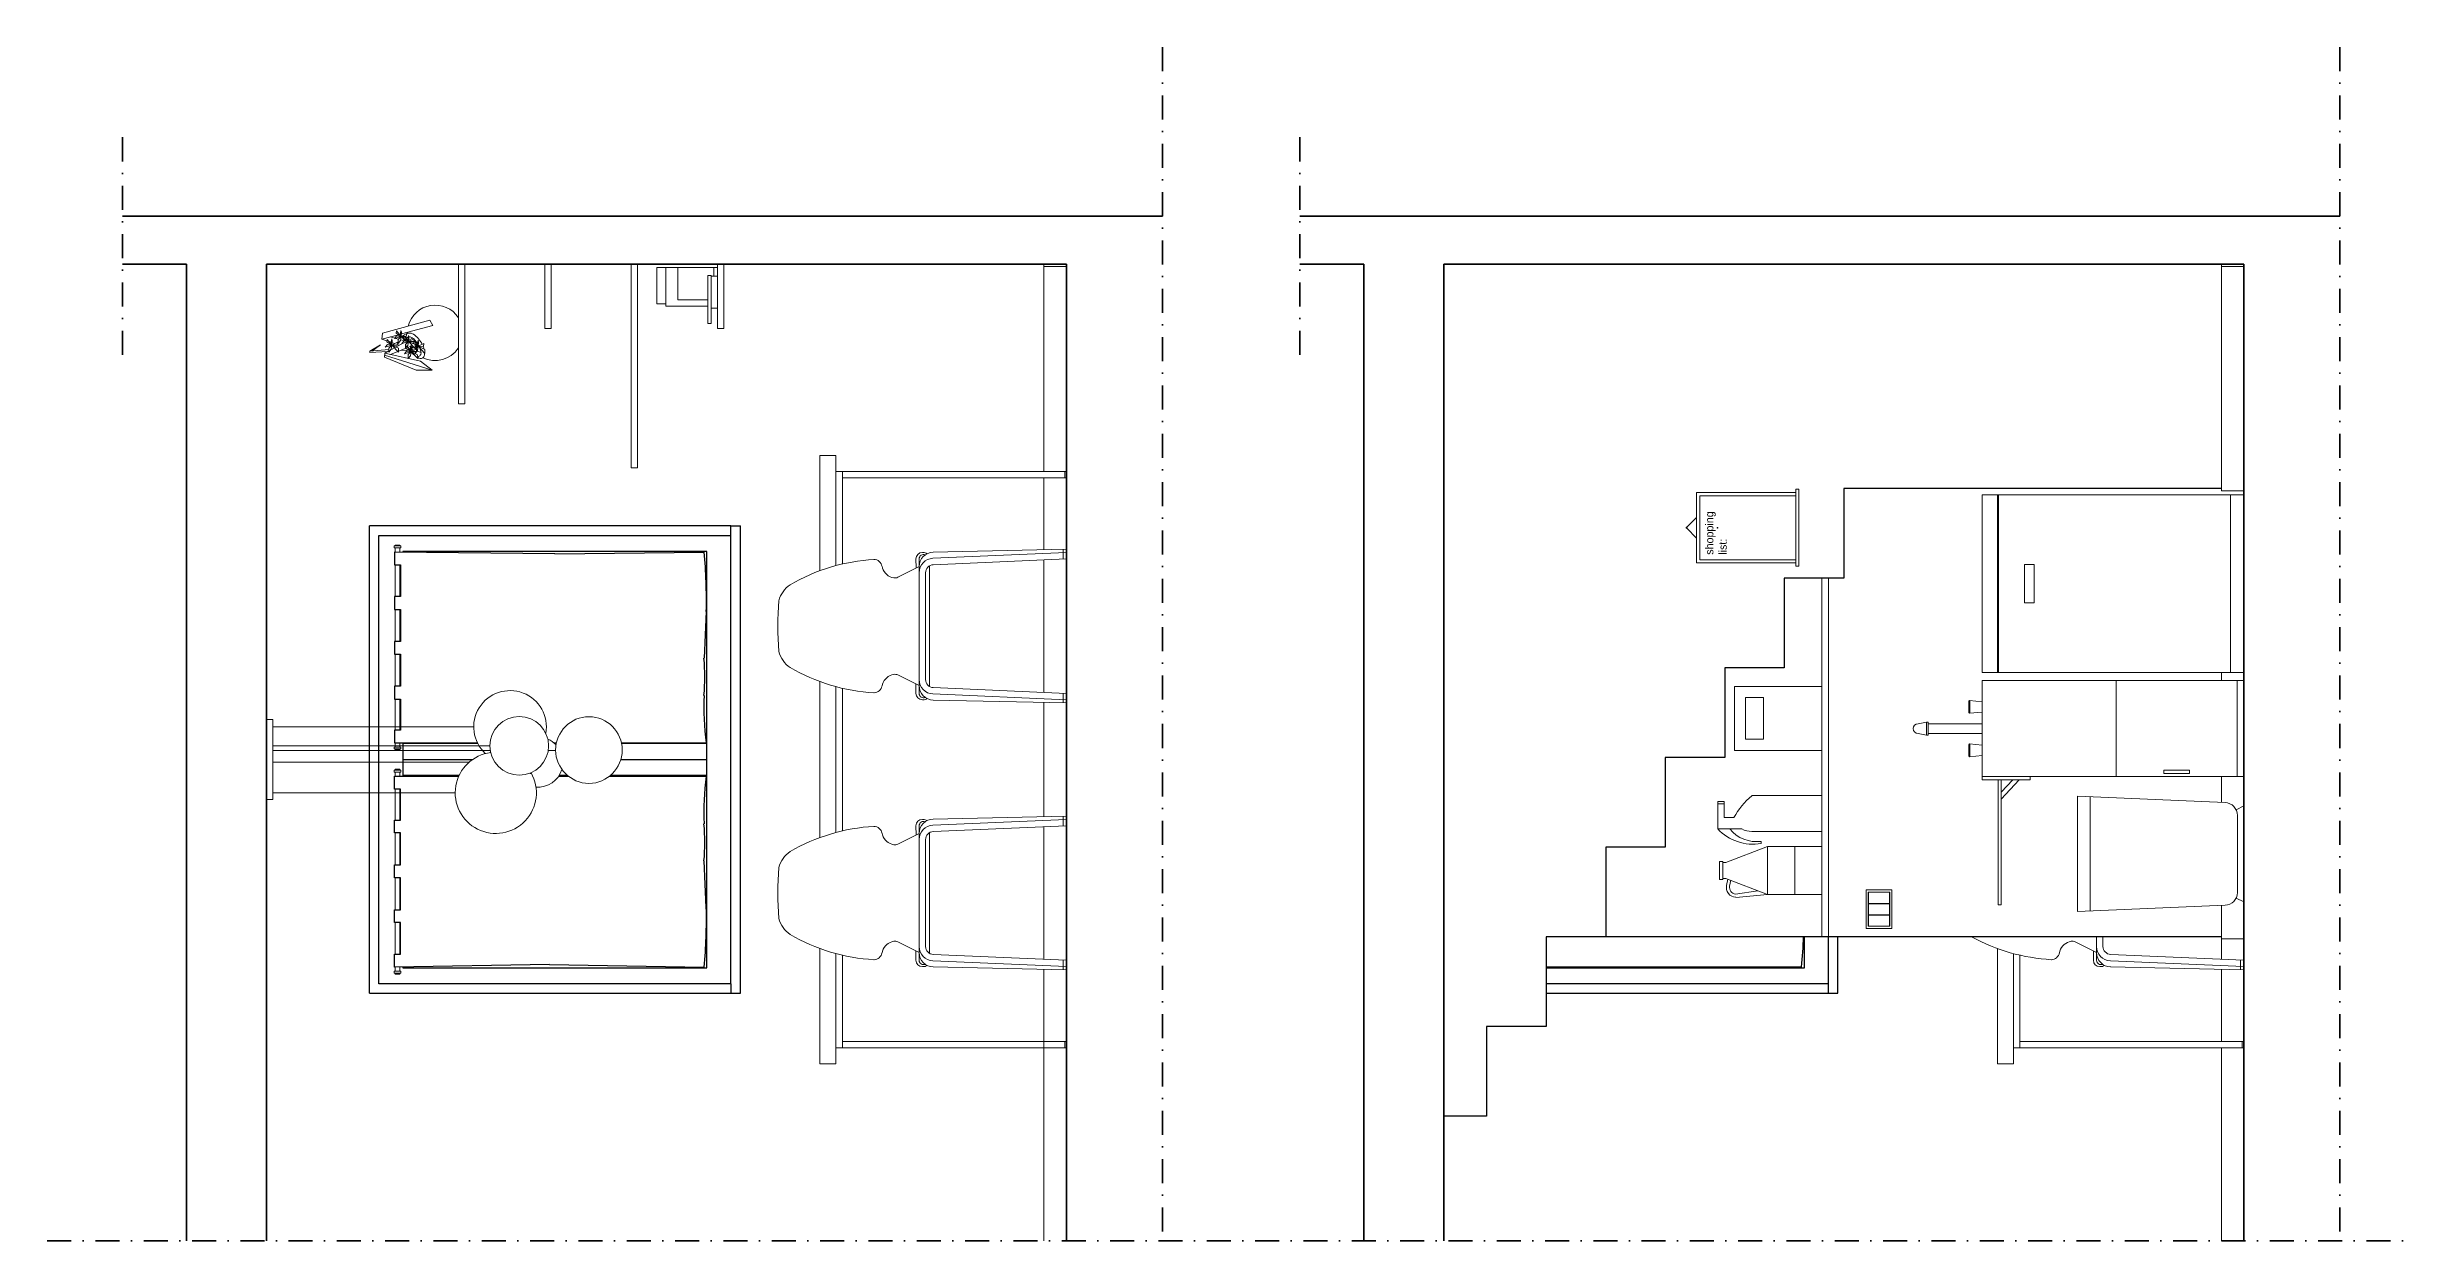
# Model space of a CAD drawing. Header units: millimetres. Extents: x -595 to 1676, y 24 to 912.
# Drawn here: x -595 to 140, y 91 to 464 of the extents above; entities that cross this region are included whole.
import ezdxf

# ---------------------------------------------------------------- set-up
doc = ezdxf.new("R2010")
doc.units = ezdxf.units.MM
doc.linetypes.add('DASHDOT', pattern=[1, 0.5, -0.25, 0, -0.25])
for name, color, linetype, lineweight in [('A-FLOR-LEVL', 3, 'Continuous', 35), ('A-FLOR-STRS', 1, 'Continuous', 25), ('A-FURN', 2, 'Continuous', 18), ('A-GLAZ-FULL', 4, 'Continuous', 25), ('A-WALL-FULL-EXTR', 3, 'Continuous', 35), ('A-WALL-FULL-INTR', 1, 'Continuous', 25)]:
    doc.layers.add(name, color=color, linetype=linetype, lineweight=lineweight)
doc.layers.add('A-TEXT', color=6, linetype='Continuous')
doc.layers.add('QUOTE', color=5, linetype='Continuous')
doc.styles.get("Standard").update_dxf_attribs({"font": 'arial.ttf'})

msp = doc.modelspace()

# ---------------------------------------------------------------- linework, layer by layer
at = {"layer": 'A-FLOR-LEVL', "linetype": 'DASHDOT', "ltscale": 15}
for p, q in [((-246.38, 464.33), (-246.38, 91.49)), ((121.55, 464.33), (121.55, 91.49)), ((-594.91, 91.49), (1676.36, 91.49))]:
    msp.add_line(p, q, dxfattribs=at)
at = {"layer": 'A-FLOR-LEVL'}
for p, q in [((-526.38, 411.49), (-551.38, 411.49)), ((-271.38, 411.49), (-246.38, 411.49)), ((-158.45, 411.49), (-183.45, 411.49)), ((96.55, 411.49), (121.55, 411.49)), ((-551.38, 396.49), (-551.38, 91.49)), ((-526.38, 396.49), (-526.38, 91.49)), ((-276.38, 91.49), (-276.38, 396.49)), ((-183.45, 396.49), (-183.45, 91.49)), ((-158.45, 396.49), (-158.45, 91.49)), ((91.55, 91.49), (91.55, 396.49))]:
    msp.add_line(p, q, dxfattribs=at)
at = {"layer": 'A-FLOR-STRS'}
for p, q in [((-33.45, 326.49), (-33.45, 298.49)), ((-33.45, 298.49), (-52.05, 298.49)), ((-52.05, 298.49), (-52.05, 270.49)), ((-52.05, 270.49), (-70.65, 270.49)), ((-70.65, 270.49), (-70.65, 242.49)), ((-70.65, 242.49), (-89.25, 242.49)), ((-89.25, 242.49), (-89.25, 214.49)), ((-89.25, 214.49), (-107.85, 214.49)), ((-107.85, 214.49), (-107.85, 186.49)), ((-126.45, 186.49), (-126.45, 158.49)), ((-126.45, 158.49), (-145.05, 158.49)), ((-145.05, 158.49), (-145.05, 130.49)), ((-145.05, 130.49), (-158.45, 130.49))]:
    msp.add_line(p, q, dxfattribs=at)
at = {"layer": 'A-FURN'}
for p, q in [((-466.38, 352.88), (-466.38, 396.49)), ((-464.38, 352.88), (-464.38, 396.49)), ((-439.38, 376.49), (-439.38, 396.49)), ((-437.38, 376.49), (-437.38, 396.49)), ((-412.38, 396.49), (-412.38, 332.88)), ((-410.38, 332.88), (-410.38, 396.49)), ((-404.4, 395.45), (-385.38, 395.45)), ((-404.4, 384.14), (-404.4, 395.45)), ((-401.54, 383.45), (-401.54, 395.45)), ((-397.76, 385.45), (-397.76, 395.45)), ((-387.38, 392.99), (-388.38, 392.99)), ((-388.38, 392.99), (-388.38, 377.99)), ((-387.38, 392.99), (-387.38, 392.75)), ((-385.38, 392.75), (-387.38, 392.75)), ((-387.38, 392.75), (-387.38, 382.75)), ((-386.5, 392.75), (-386.5, 395.45)), ((-385.38, 376.49), (-385.38, 396.49)), ((-383.38, 376.49), (-383.38, 396.49)), ((-283.38, 396.49), (-283.38, 331.82)), ((-283.38, 395.79), (-276.38, 395.79)), ((84.55, 396.49), (84.55, 325.79)), ((84.55, 395.79), (91.55, 395.79)), ((-404.4, 384.14), (-401.54, 384.14)), ((-401.54, 383.45), (-388.38, 383.45)), ((-397.76, 385.45), (-388.38, 385.45)), ((-387.38, 382.75), (-385.38, 382.75)), ((-387.38, 377.99), (-387.38, 382.75)), ((-490.28, 373.11), (-490.06, 375.03)), ((-490.06, 375.03), (-475.32, 379.06)), ((-474.38, 377.36), (-484.19, 374.74)), ((-475.32, 379.06), (-474.38, 377.36)), ((-437.38, 376.49), (-439.38, 376.49)), ((-388.38, 377.99), (-387.38, 377.99)), ((-383.38, 376.49), (-385.38, 376.49)), ((-494.02, 369.33), (-490.74, 371.33)), ((-488.11, 369.93), (-494.02, 369.33)), ((-494.02, 369.33), (-494, 368.94)), ((-494, 368.94), (-488.37, 369.3)), ((-490.74, 371.33), (-493.37, 369.39)), ((-485.11, 374.49), (-490.28, 373.11)), ((-488.7, 372.57), (-490.28, 373.11)), ((-489.48, 367.53), (-489.4, 368.73)), ((-489.44, 368.13), (-474.59, 363.39)), ((-488.11, 369.43), (-489.4, 368.73)), ((-489.4, 368.73), (-478.2, 366.21)), ((-487.34, 372.11), (-488.03, 372.34)), ((-486.22, 373.42), (-487.67, 373.81)), ((-487.56, 368.32), (-485.25, 369.26)), ((-483.68, 371.83), (-487.54, 369.74)), ((-486.99, 370.04), (-487.35, 370)), ((-486.22, 371.72), (-487.09, 372.02)), ((-485.13, 373.12), (-486.06, 373.37)), ((-484.79, 371.23), (-485.49, 371.48)), ((-485.07, 369.34), (-482.73, 370.29)), ((-484.41, 374.68), (-484.76, 374.59)), ((-484.58, 369.54), (-481.9, 369.71)), ((-482.83, 372.5), (-484.41, 372.93)), ((-482.26, 372.6), (-482.5, 372.47)), ((-482.18, 370.52), (-481.24, 370.9)), ((-482.02, 372.73), (-482.15, 372.66)), ((-481.32, 370.05), (-481.98, 370.28)), ((-480.71, 373.44), (-481.91, 372.79)), ((-481.53, 369.73), (-481.25, 369.75)), ((-481.13, 370.94), (-480.71, 371.11)), ((-481.09, 369.76), (-480.56, 369.79)), ((-480.24, 369.68), (-481.07, 369.97)), ((-479.95, 371.43), (-479.88, 371.45)), ((-479.52, 371.6), (-479.13, 371.76)), ((-479.06, 371.48), (-479.51, 371.61)), ((-478.05, 368.94), (-479.3, 369.36)), ((-479.61, 363.47), (-489.48, 367.53)), ((-474.59, 363.39), (-479.61, 363.47)), ((-478.2, 366.21), (-474.59, 363.39)), ((-466.38, 352.88), (-464.38, 352.88)), ((-410.38, 332.88), (-412.38, 332.88)), ((-353.38, 336.82), (-353.38, 300.81)), ((-348.38, 336.82), (-353.38, 336.82)), ((-348.38, 331.82), (-348.38, 336.82)), ((-346.38, 331.82), (-348.38, 331.82)), ((-348.38, 331.82), (-348.38, 302.39)), ((-276.38, 331.82), (-346.38, 331.82)), ((-346.38, 331.82), (-346.38, 302.9)), ((-276.9, 331.82), (-276.9, 329.82)), ((-346.38, 329.82), (-276.38, 329.82)), ((-283.38, 329.82), (-283.38, 307.34)), ((-48.45, 325.23), (-79.45, 325.23)), ((-79.45, 325.23), (-79.45, 303.23)), ((-48.45, 324.23), (-78.45, 324.23)), ((-78.45, 324.23), (-78.45, 304.23)), ((-48.45, 324.23), (-48.45, 326.23)), ((-48.45, 326.23), (-47.45, 326.23)), ((-48.45, 304.23), (-48.45, 324.23)), ((-47.45, 302.23), (-47.45, 326.23)), ((91.55, 324.49), (9.75, 324.49)), ((9.75, 324.49), (9.75, 268.99)), ((14.6, 268.99), (14.6, 324.49)), ((14.9, 268.99), (14.9, 324.49)), ((84.55, 325.79), (91.55, 325.79)), ((87.4, 268.99), (87.4, 324.49)), ((-82.52, 314.37), (-79.45, 317.46)), ((-486.15, 308.82), (-484.65, 308.82)), ((-486.15, 308.52), (-486.15, 308.82)), ((-484.65, 308.82), (-484.65, 308.52)), ((-82.52, 314.08), (-79.45, 311)), ((-484.65, 308.52), (-486.45, 308.52)), ((-486.45, 308.52), (-486.45, 307.92)), ((-486.45, 307.92), (-484.65, 307.92)), ((-486.15, 306.62), (-486.15, 307.92)), ((-486.15, 292.72), (-486.15, 302.62)), ((-484.65, 308.52), (-484.35, 308.52)), ((-484.35, 307.92), (-484.65, 307.92)), ((-484.65, 307.92), (-484.65, 306.62)), ((-484.65, 302.62), (-484.65, 292.72)), ((-484.35, 308.52), (-484.35, 307.92)), ((-333.86, 301.65), (-333.99, 302.12)), ((-329.08, 298.75), (-322.38, 302.09)), ((-323.38, 304.49), (-323.27, 301.65)), ((-322.38, 262.49), (-322.38, 304.49)), ((-321.14, 306.49), (-321.38, 306.49)), ((-319.14, 264.64), (-319.14, 302.35)), ((-276.38, 306.49), (-318.08, 304.68)), ((-276.38, 304.49), (-317.99, 302.68)), ((-276.38, 307.49), (-317.98, 306.59)), ((-283.38, 304.19), (-283.38, 262.8)), ((-277.38, 307.47), (-277.38, 306.45)), ((-277.38, 306.45), (-277.38, 304.45)), ((-276.38, 306.49), (-276.38, 307.49)), ((-276.38, 304.49), (-276.38, 306.49)), ((-79.45, 303.23), (-48.45, 303.23)), ((-78.45, 304.23), (-48.45, 304.23)), ((-48.45, 304.23), (-48.45, 302.23)), ((-48.45, 302.23), (-47.45, 302.23)), ((26.05, 302.74), (23.05, 302.74)), ((23.05, 302.74), (23.05, 290.74)), ((26.05, 302.74), (26.05, 290.74)), ((-320.38, 266.8), (-320.38, 300.18)), ((-40.27, 298.49), (-40.27, 186.49)), ((-38.27, 298.49), (-38.27, 186.49)), ((-486.15, 278.72), (-486.15, 288.72)), ((-484.65, 288.72), (-484.65, 278.72)), ((23.05, 290.74), (26.05, 290.74)), ((-486.15, 264.72), (-486.15, 274.72)), ((-484.65, 274.72), (-484.65, 264.72)), ((-353.38, 217.45), (-353.38, 266.18)), ((-333.86, 265.34), (-333.99, 264.87)), ((-329.08, 268.24), (-322.38, 264.9)), ((-323.38, 265.4), (-323.38, 262.49)), ((9.75, 268.99), (91.55, 268.99)), ((91.55, 266.49), (9.75, 266.49)), ((9.75, 266.49), (9.75, 236.49)), ((51.65, 236.49), (51.65, 266.49)), ((84.55, 266.49), (84.55, 268.99)), ((89.45, 236.49), (89.45, 266.49)), ((-486.15, 251.02), (-486.15, 260.72)), ((-484.65, 260.72), (-484.65, 251.02)), ((-348.38, 219.04), (-348.38, 264.59)), ((-346.38, 219.54), (-346.38, 264.09)), ((-321.14, 260.49), (-321.38, 260.49)), ((-276.38, 260.49), (-318.08, 262.31)), ((-276.38, 262.49), (-317.99, 264.3)), ((-276.38, 259.49), (-317.98, 260.4)), ((-283.38, 259.65), (-283.38, 223.99)), ((-277.38, 262.54), (-277.38, 259.52)), ((-276.38, 260.49), (-276.38, 262.49)), ((-276.38, 259.49), (-276.38, 260.49)), ((-67.57, 244.62), (-67.57, 264.62)), ((-67.57, 264.62), (-40.27, 264.62)), ((-64.21, 248.14), (-64.21, 261.21)), ((-64.21, 261.21), (-58.49, 261.21)), ((-58.49, 261.21), (-58.49, 248.14)), ((5.81, 260.27), (5.61, 260.01)), ((5.61, 256.53), (5.61, 260.01)), ((5.61, 258.87), (5.81, 258.9)), ((5.61, 257.67), (5.81, 257.64)), ((5.81, 256.27), (5.81, 260.27)), ((9.75, 259.89), (5.81, 260.27)), ((5.94, 260.26), (5.94, 256.28)), ((-524.38, 254.32), (-526.38, 254.32)), ((-524.38, 254.32), (-524.38, 229.32)), ((-461.58, 252.01), (-524.38, 252.01)), ((-7.55, 253.49), (-10.25, 252.99)), ((-7.55, 249.49), (-10.25, 249.99)), ((-7.55, 249.49), (-7.55, 253.49)), ((-7.05, 253.49), (-7.55, 253.49)), ((-7.05, 249.49), (-7.05, 253.49)), ((-7.05, 252.99), (9.75, 252.99)), ((9.75, 249.99), (-7.05, 249.99)), ((5.81, 256.27), (5.61, 256.53)), ((9.75, 256.65), (5.81, 256.27)), ((-456.5, 246.1), (-524.38, 246.1)), ((-456.38, 244.63), (-524.38, 244.63)), ((-486.45, 245.12), (-486.45, 245.72)), ((-486.45, 245.72), (-484.65, 245.72)), ((-484.65, 245.12), (-486.45, 245.12)), ((-486.15, 245.72), (-486.15, 247.02)), ((-486.15, 244.82), (-486.15, 245.12)), ((-484.65, 244.82), (-486.15, 244.82)), ((-484.65, 247.02), (-484.65, 245.72)), ((-484.35, 245.72), (-484.65, 245.72)), ((-484.65, 245.12), (-484.35, 245.12)), ((-484.65, 245.12), (-484.65, 244.82)), ((-484.35, 245.12), (-484.35, 245.72)), ((-438.29, 244.63), (-435.98, 244.63)), ((-40.27, 244.62), (-67.57, 244.62)), ((-58.49, 248.14), (-64.21, 248.14)), ((-7.55, 249.49), (-7.05, 249.49)), ((5.81, 246.71), (5.61, 246.45)), ((5.61, 246.45), (5.61, 242.97)), ((5.61, 245.3), (5.81, 245.34)), ((5.61, 244.11), (5.81, 244.07)), ((5.81, 242.71), (5.61, 242.97)), ((5.81, 246.71), (5.81, 242.71)), ((9.75, 246.32), (5.81, 246.71)), ((9.75, 243.09), (5.81, 242.71)), ((5.94, 242.72), (5.94, 246.69)), ((-463, 241.02), (-524.38, 241.02)), ((-486.45, 237.92), (-486.45, 238.52)), ((-486.45, 238.52), (-484.65, 238.52)), ((-484.65, 237.92), (-486.45, 237.92)), ((-484.65, 238.82), (-486.15, 238.82)), ((-486.15, 238.82), (-486.15, 238.52)), ((-486.15, 237.92), (-486.15, 236.62)), ((-484.65, 238.52), (-484.65, 238.82)), ((-484.35, 238.52), (-484.65, 238.52)), ((-484.65, 236.62), (-484.65, 237.92)), ((-484.65, 237.92), (-484.35, 237.92)), ((-484.35, 237.92), (-484.35, 238.52)), ((9.75, 236.49), (91.55, 236.49)), ((9.75, 236.49), (9.75, 235.49)), ((9.75, 235.49), (24.75, 235.49)), ((14.75, 235.49), (14.75, 196.49)), ((15.75, 196.49), (15.75, 235.49)), ((15.75, 229.49), (21.39, 235.49)), ((15.75, 231.68), (19.33, 235.49)), ((24.75, 235.49), (24.75, 236.49)), ((66.55, 237.49), (66.55, 238.49)), ((66.55, 238.49), (74.55, 238.49)), ((74.55, 237.49), (66.55, 237.49)), ((74.55, 238.49), (74.55, 237.49)), ((84.55, 228.45), (84.55, 236.49)), ((-524.38, 229.32), (-526.38, 229.32)), ((-467.37, 231.44), (-524.38, 231.44)), ((-486.15, 232.62), (-486.15, 222.92)), ((-484.65, 222.92), (-484.65, 232.62)), ((-72.84, 223.72), (-72.84, 228.76)), ((-72.84, 228.76), (-70.84, 228.76)), ((-72.84, 227.97), (-70.84, 227.97)), ((-70.84, 228.76), (-70.84, 223.72)), ((-62.21, 230.55), (-40.27, 230.55)), ((39.55, 194.35), (39.55, 230.35)), ((85.72, 228.4), (39.55, 230.35)), ((43.55, 194.52), (43.55, 230.18)), ((-323.38, 221.14), (-323.27, 218.29)), ((-322.38, 179.14), (-322.38, 221.14)), ((-321.14, 223.14), (-321.38, 223.14)), ((-276.38, 223.14), (-318.08, 221.33)), ((-276.38, 221.14), (-317.99, 219.33)), ((-276.38, 224.14), (-317.98, 223.24)), ((-283.38, 220.84), (-283.38, 179.44)), ((-277.38, 224.12), (-277.38, 223.1)), ((-277.38, 223.1), (-277.38, 221.1)), ((-276.38, 223.14), (-276.38, 224.14)), ((-276.38, 221.14), (-276.38, 223.14)), ((-72.84, 220.15), (-72.84, 223.72)), ((-67.79, 223.72), (-70.84, 223.72)), ((89.14, 226.17), (91.55, 227.35)), ((89.55, 200.3), (89.55, 224.4)), ((-486.15, 218.92), (-486.15, 208.92)), ((-484.65, 208.92), (-484.65, 218.92)), ((-333.86, 218.29), (-333.99, 218.77)), ((-329.08, 215.39), (-322.38, 218.74)), ((-320.38, 183.45), (-320.38, 216.83)), ((-319.14, 181.29), (-319.14, 218.99)), ((-65.28, 220.15), (-72.84, 220.15)), ((-57.3, 214.71), (-70.27, 209.71)), ((-40.27, 219.35), (-62.21, 219.35)), ((-59.27, 216.27), (-59.27, 215.57)), ((-57.3, 199.71), (-57.3, 214.71)), ((-57.3, 214.71), (-40.27, 214.71)), ((-48.78, 199.71), (-48.78, 214.71)), ((-72.27, 209.71), (-72.27, 210.01)), ((-72.27, 210.01), (-71.27, 210.01)), ((-72.27, 204.41), (-72.27, 209.71)), ((-71.27, 210.01), (-71.27, 209.71)), ((-71.27, 204.71), (-71.27, 209.71)), ((-71.27, 209.71), (-70.27, 209.71)), ((-486.15, 204.92), (-486.15, 194.92)), ((-484.65, 194.92), (-484.65, 204.92)), ((-71.27, 204.41), (-72.27, 204.41)), ((-70.27, 204.71), (-71.27, 204.71)), ((-71.27, 204.71), (-71.27, 204.41)), ((-57.3, 199.71), (-70.27, 204.71)), ((-70.09, 202.52), (-69.71, 204.49)), ((-69.11, 202.33), (-68.76, 204.12)), ((-60.3, 200.86), (-67.24, 199.8)), ((-57.3, 199.71), (-67.2, 198.79)), ((-40.27, 199.71), (-57.3, 199.71)), ((-26.45, 189.09), (-26.45, 201.09)), ((-26.45, 201.09), (-18.45, 201.09)), ((-25.8, 200.44), (-19.1, 200.44)), ((-25.8, 189.74), (-25.8, 200.44)), ((-25.74, 200.38), (-19.15, 200.38)), ((-25.74, 189.79), (-25.74, 200.38)), ((-19.15, 189.79), (-19.15, 200.38)), ((-19.1, 189.74), (-19.1, 200.44)), ((-18.45, 189.09), (-18.45, 201.09)), ((91.55, 197.35), (89.14, 198.54)), ((-25.74, 196.91), (-19.15, 196.91)), ((-25.74, 196.8), (-19.15, 196.8)), ((-25.74, 193.37), (-19.15, 193.37)), ((-25.74, 193.26), (-19.15, 193.26)), ((14.75, 196.49), (15.75, 196.49)), ((85.72, 196.31), (39.55, 194.35)), ((84.55, 186.49), (84.55, 196.26)), ((-486.15, 190.92), (-486.15, 181.02)), ((-484.65, 181.02), (-484.65, 190.92)), ((-329.08, 184.89), (-322.38, 181.54)), ((-40.27, 186.49), (-38.27, 186.49)), ((-18.45, 189.09), (-26.45, 189.09)), ((-19.1, 189.74), (-25.8, 189.74)), ((-19.15, 189.79), (-25.74, 189.79)), ((38.85, 184.89), (45.55, 181.54)), ((45.55, 179.14), (45.55, 186.49)), ((47.55, 183.45), (47.55, 186.49)), ((84.55, 186.49), (84.55, 179.44)), ((84.55, 185.79), (91.55, 185.79)), ((-486.15, 177.02), (-486.15, 175.72)), ((-484.65, 175.72), (-484.65, 177.02)), ((-353.38, 146.82), (-353.38, 182.83)), ((-348.38, 151.82), (-348.38, 181.24)), ((-346.38, 151.82), (-346.38, 180.74)), ((-333.86, 181.99), (-333.99, 181.51)), ((-323.38, 182.04), (-323.38, 179.14)), ((-321.14, 177.14), (-321.38, 177.14)), ((-276.38, 177.14), (-318.08, 178.95)), ((-276.38, 179.14), (-317.99, 180.95)), ((-276.38, 176.14), (-317.98, 177.04)), ((-277.38, 179.18), (-277.38, 176.16)), ((-276.38, 177.14), (-276.38, 179.14)), ((-276.38, 176.14), (-276.38, 177.14)), ((14.55, 146.82), (14.55, 182.83)), ((19.55, 151.82), (19.55, 181.24)), ((21.55, 151.82), (21.55, 180.74)), ((34.07, 181.99), (33.94, 181.51)), ((44.55, 182.04), (44.55, 179.14)), ((46.79, 177.14), (46.55, 177.14)), ((91.55, 177.14), (49.85, 178.95)), ((91.55, 179.14), (49.94, 180.95)), ((91.55, 176.14), (49.95, 177.04)), ((90.55, 177.18), (90.55, 179.18)), ((90.55, 177.18), (90.55, 176.16)), ((-486.45, 175.12), (-486.45, 175.72)), ((-486.45, 175.72), (-484.65, 175.72)), ((-484.65, 175.12), (-486.45, 175.12)), ((-486.15, 175.12), (-486.15, 174.82)), ((-486.15, 174.82), (-484.65, 174.82)), ((-484.35, 175.72), (-484.65, 175.72)), ((-484.65, 174.82), (-484.65, 175.12)), ((-484.65, 175.12), (-484.35, 175.12)), ((-484.35, 175.12), (-484.35, 175.72)), ((-283.38, 176.29), (-283.38, 91.49)), ((84.55, 176.29), (84.55, 153.82)), ((-346.38, 151.82), (-348.38, 151.82)), ((-348.38, 151.82), (-348.38, 146.82)), ((-346.38, 153.82), (-276.38, 153.82)), ((-276.38, 151.82), (-346.38, 151.82)), ((-276.9, 151.82), (-276.9, 153.82)), ((21.55, 151.82), (19.55, 151.82)), ((19.55, 151.82), (19.55, 146.82)), ((21.55, 153.82), (91.55, 153.82)), ((91.55, 151.82), (21.55, 151.82)), ((84.55, 151.82), (84.55, 91.49)), ((91.03, 151.82), (91.03, 153.82)), ((-348.38, 146.82), (-353.38, 146.82)), ((19.55, 146.82), (14.55, 146.82))]:
    msp.add_line(p, q, dxfattribs=at)
at = {"layer": 'A-FURN', "linetype": 'Continuous'}
for p, q in [((-485.86, 374.94), (-485.72, 375.76)), ((-485.72, 375.76), (-484.26, 373.97)), ((-484.48, 374.98), (-484.32, 375.87)), ((-484.32, 375.87), (-484.13, 375.31)), ((-484.13, 375.31), (-484.26, 373.97)), ((-489.23, 370.58), (-488.57, 371.41)), ((-487.15, 371.27), (-489.23, 370.58)), ((-488.76, 372.24), (-488.62, 373.05)), ((-487.15, 371.27), (-488.76, 372.24)), ((-488.62, 373.05), (-487.15, 371.27)), ((-488.57, 371.41), (-487.15, 371.27)), ((-488.1, 370.34), (-488.12, 369.07)), ((-488.12, 369.07), (-487.35, 369.96)), ((-487.15, 371.27), (-488.1, 370.34)), ((-487.38, 372.28), (-487.21, 373.17)), ((-487.15, 371.27), (-487.38, 372.28)), ((-487.35, 369.96), (-487.15, 371.27)), ((-487.21, 373.17), (-487.03, 372.6)), ((-487.03, 372.6), (-487.15, 371.27)), ((-485.37, 372.13), (-487.15, 371.27)), ((-487.15, 371.27), (-485.13, 370.27)), ((-485.05, 369.05), (-487.15, 371.27)), ((-487.15, 371.27), (-485.54, 371.24)), ((-486.33, 373.28), (-485.67, 374.12)), ((-484.26, 373.97), (-486.33, 373.28)), ((-484.26, 373.97), (-485.86, 374.94)), ((-485.67, 374.12), (-484.26, 373.97)), ((-485.54, 371.24), (-485.37, 372.13)), ((-485.2, 373.05), (-485.22, 371.77)), ((-485.22, 371.77), (-484.46, 372.66)), ((-484.26, 373.97), (-485.2, 373.05)), ((-485.13, 370.27), (-485.05, 369.05)), ((-484.26, 373.97), (-484.48, 374.98)), ((-484.46, 372.66), (-484.26, 373.97)), ((-482.47, 374.84), (-484.26, 373.97)), ((-484.26, 373.97), (-483.51, 373.61)), ((-482.86, 372.5), (-484.26, 373.97)), ((-484.26, 373.97), (-483.45, 373.96)), ((-484.02, 371.72), (-483.36, 372.55)), ((-481.94, 372.41), (-484.02, 371.72)), ((-483.55, 373.38), (-483.41, 374.19)), ((-481.94, 372.41), (-483.55, 373.38)), ((-483.41, 374.19), (-481.94, 372.41)), ((-483.36, 372.55), (-481.94, 372.41)), ((-483.21, 373.96), (-482.64, 373.94)), ((-483.21, 368.55), (-482.55, 369.39)), ((-481.14, 369.25), (-483.21, 368.55)), ((-482.89, 371.48), (-482.91, 370.21)), ((-482.91, 370.21), (-482.7, 370.45)), ((-481.94, 372.41), (-482.89, 371.48)), ((-482.74, 370.21), (-482.6, 371.03)), ((-481.14, 369.25), (-482.74, 370.21)), ((-482.64, 373.94), (-482.47, 374.84)), ((-482.6, 371.03), (-481.14, 369.25)), ((-482.37, 371.99), (-482.57, 372.2)), ((-482.55, 369.39), (-481.14, 369.25)), ((-482.53, 373.12), (-482.23, 372.97)), ((-482.41, 370.79), (-482.14, 371.1)), ((-482.23, 372.97), (-482.21, 372.74)), ((-482.2, 372.57), (-482.19, 372.44)), ((-482.19, 372.33), (-482.18, 372.18)), ((-482.17, 373.42), (-482.01, 374.31)), ((-481.94, 372.41), (-482.17, 373.42)), ((-482.14, 371.1), (-481.94, 372.41)), ((-482.08, 368.32), (-482.1, 367.04)), ((-482.1, 367.04), (-481.34, 367.94)), ((-481.14, 369.25), (-482.08, 368.32)), ((-482.01, 374.31), (-481.82, 373.74)), ((-481.82, 373.74), (-481.94, 372.41)), ((-480.16, 373.27), (-481.94, 372.41)), ((-481.94, 372.41), (-479.92, 371.41)), ((-479.84, 370.19), (-481.94, 372.41)), ((-481.94, 372.41), (-480.33, 372.38)), ((-481.36, 370.25), (-481.2, 371.14)), ((-481.14, 369.25), (-481.36, 370.25)), ((-481.34, 367.94), (-481.14, 369.25)), ((-481.2, 371.14), (-481.01, 370.58)), ((-481.01, 370.58), (-481.14, 369.25)), ((-479.35, 370.11), (-481.14, 369.25)), ((-481.14, 369.25), (-479.11, 368.25)), ((-479.03, 367.03), (-481.14, 369.25)), ((-481.14, 369.25), (-479.52, 369.22)), ((-478.93, 370.88), (-481, 370.18)), ((-481, 370.18), (-480.47, 370.86)), ((-480.53, 371.85), (-480.44, 372.38)), ((-478.93, 370.88), (-480.53, 371.85)), ((-480.33, 372.38), (-480.16, 373.27)), ((-480.3, 372.55), (-478.93, 370.88)), ((-479.92, 371.41), (-479.84, 370.19)), ((-479.89, 370.98), (-478.93, 370.88)), ((-479.89, 368.67), (-479.13, 369.57)), ((-479.88, 369.22), (-479.89, 368.67)), ((-478.93, 370.88), (-479.87, 369.95)), ((-479.87, 369.95), (-479.87, 369.86)), ((-479.52, 369.22), (-479.35, 370.11)), ((-479.15, 371.88), (-478.99, 372.78)), ((-478.93, 370.88), (-479.15, 371.88)), ((-479.13, 369.57), (-478.93, 370.88)), ((-479.11, 368.25), (-479.03, 367.03)), ((-478.99, 372.78), (-478.81, 372.21)), ((-478.81, 372.21), (-478.93, 370.88)), ((-477.14, 371.74), (-478.93, 370.88)), ((-478.93, 370.88), (-476.9, 369.88)), ((-476.82, 368.66), (-478.93, 370.88)), ((-478.93, 370.88), (-477.31, 370.85)), ((-477.31, 370.85), (-477.14, 371.74)), ((-476.9, 369.88), (-476.82, 368.66))]:
    msp.add_line(p, q, dxfattribs=at)
at = {"layer": 'A-FURN'}
for centre, radius in [((-82.56, 314.23), 0.15), ((-72.91, 314.23), 0.113), ((-447.34, 246.1), 9.17), ((-425.57, 244.8), 10.41)]:
    msp.add_circle(centre, radius, dxfattribs=at)
for centre, radius, start, end in [((-473.63, 375.08), 8.66, 33.17909, 165.66051), ((-481.79, 373.86), 1.16, 95.89763, 126.51316), ((-473.63, 375.08), 8.66, 178.9288, 181.17748), ((-481.68, 372.71), 2.31, 56.19252, 95.89763), ((-481.79, 373.86), 1.16, 175.55395, 180.68172), ((-475.44, 373.94), 7.51, 180.68172, 182.34747), ((-475.44, 373.94), 7.51, 187.31908, 191.03624), ((-481.68, 372.71), 1.16, 169.00083, 190.61166), ((-481.68, 372.71), 1.16, 111.75403, 149.55037), ((-481.68, 372.71), 1.16, 56.19252, 99.09034), ((-475.44, 373.94), 7.51, 216.82433, 218.47874), ((-475.44, 373.94), 7.51, 219.09579, 219.56568), ((-475.44, 373.94), 7.51, 220.3673, 234.93222), ((-484.86, 367.96), 6.87, 49.29487, 56.19252), ((-484.86, 367.96), 8.03, 26.12737, 56.19252), ((-484.86, 367.96), 6.87, 33.50064, 47.4403), ((-479.2, 368.82), 1.16, 233.69426, 240.19175), ((-479.2, 368.82), 1.16, 276.51462, 8.61528), ((-484.86, 367.96), 6.87, 26.17742, 29.63193), ((-484.86, 367.96), 6.87, 23.41206, 25.06371), ((-484.86, 367.96), 6.87, 8.61528, 20.14226), ((-473.63, 375.08), 8.66, 243.57046, 326.46811), ((-484.86, 367.96), 8.03, 14.47415, 21.08574), ((-479.2, 368.82), 2.31, 328.91017, 358.00092), ((-475.44, 373.94), 7.51, 241.26807, 244.12607), ((-478.21, 368.22), 1.16, 244.12607, 328.91017), ((-333.1, 245.58), 58.83, 93.2883, 120.21309), ((-336.56, 301.72), 2.6, 8.90999, 89.93457), ((-329.57, 303), 4.5, 197.52697, 260.67531), ((-321.38, 304.49), 2, 90, 180), ((-317.88, 302.09), 4.5, 91.24536, 180), ((-321, 304.49), 1.38, 67.52099, 180), ((-317.88, 300.18), 4.5, 92.48955, 180), ((-321.14, 304.49), 2, 53.12684, 90), ((-317.88, 300.18), 2.5, 92.48955, 180), ((-358.13, 289.48), 8.31, 123.38666, 166.48588), ((-329.98, 300.53), 2, 260.67531, 296.51844), ((-285.94, 283.47), 80.65, 174.30955, 185.6255), ((-358.13, 277.5), 8.31, 193.51412, 236.61334), ((-333.1, 321.4), 58.83, 239.78691, 266.7117), ((-336.56, 265.27), 2.6, 270.06543, 351.09001), ((-329.57, 263.98), 4.5, 99.32469, 162.47303), ((-329.98, 266.45), 2, 63.48156, 99.32469), ((-317.88, 266.8), 4.5, 180, 267.51045), ((-317.88, 264.9), 4.5, 180, 268.75464), ((-317.88, 266.8), 2.5, 180, 267.51045), ((-450.23, 252.01), 11.35, 349.94294, 227.10805), ((-321.38, 262.49), 2, 180, 270), ((-321, 262.49), 1.38, 180, 292.47901), ((-321.14, 262.49), 2, 270, 306.87316), ((-10.25, 251.49), 1.5, 90, 270), ((-454.68, 231.44), 12.69, 97.17178, 29.60491), ((-441.47, 241.02), 7.81, 44.00384, 67.02862), ((-441.47, 241.02), 7.81, 265.20126, 342.75623), ((-45.24, 210.96), 25.91, 130.8986, 150.50219), ((85.55, 224.4), 4, 0, 87.57814), ((-333.1, 162.23), 58.83, 93.2883, 120.21309), ((-336.56, 218.36), 2.6, 8.90999, 89.93457), ((-321.38, 221.14), 2, 90, 180), ((-317.88, 218.74), 4.5, 91.24536, 180), ((-321, 221.14), 1.38, 67.52099, 180), ((-317.88, 216.83), 4.5, 92.48955, 180), ((-321.14, 221.14), 2, 53.12684, 90), ((-329.57, 219.65), 4.5, 197.52697, 260.67531), ((-329.98, 217.18), 2, 260.67531, 296.51844), ((-317.88, 216.83), 2.5, 92.48955, 180), ((-61.68, 230.83), 15.45, 223.72674, 278.97173), ((-60.68, 227.01), 10.83, 219.28706, 277.48976), ((-62.1, 226.07), 6.72, 241.75829, 269.11367), ((-285.94, 200.11), 80.65, 174.30955, 185.6255), ((-358.13, 206.13), 8.31, 123.38666, 166.48588), ((-67.02, 201.92), 3.13, 168.91453, 266.61953), ((-67.02, 201.92), 2.13, 168.91453, 264.03306), ((85.55, 200.3), 4, 272.42186, 0), ((-358.13, 194.15), 8.31, 193.51412, 236.61334), ((-333.1, 238.05), 58.83, 239.78691, 266.7117), ((-329.57, 180.63), 4.5, 99.32469, 162.47303), ((-329.98, 183.1), 2, 63.48156, 99.32469), ((34.83, 238.05), 58.83, 241.21463, 266.7117), ((38.36, 180.63), 4.5, 99.32469, 162.47303), ((37.95, 183.1), 2, 63.48156, 99.32469), ((-336.56, 181.92), 2.6, 270.06543, 351.09001), ((-321.38, 179.14), 2, 180, 270), ((-317.88, 183.45), 4.5, 180, 267.51045), ((-317.88, 181.54), 4.5, 180, 268.75464), ((-321, 179.14), 1.38, 180, 292.47901), ((-321.14, 179.14), 2, 270, 306.87316), ((-317.88, 183.45), 2.5, 180, 267.51045), ((31.37, 181.92), 2.6, 270.06543, 351.09001), ((46.55, 179.14), 2, 180, 270), ((50.05, 183.45), 4.5, 180, 267.51045), ((50.05, 181.54), 4.5, 180, 268.75464), ((46.93, 179.14), 1.38, 180, 292.47901), ((46.79, 179.14), 2, 270, 306.87316), ((50.05, 183.45), 2.5, 180, 267.51045)]:
    msp.add_arc(centre, radius, start, end, dxfattribs=at)
at = {"layer": 'A-GLAZ-FULL'}
for p, q in [((-491.2, 171.82), (-491.2, 311.82)), ((-491.2, 311.82), (-381.2, 311.82)), ((-388.7, 306.82), (-483.7, 306.82)), ((-388.7, 176.82), (-388.7, 306.82)), ((-483.7, 247.02), (-483.7, 236.62)), ((-460.32, 246.82), (-483.7, 246.82)), ((-435.78, 246.82), (-436.23, 246.82)), ((-483.7, 241.82), (-461.99, 241.82)), ((-466.18, 236.82), (-483.7, 236.82)), ((-432.24, 236.82), (-434.89, 236.82)), ((-388.7, 236.82), (-418.9, 236.82)), ((-415.6, 241.82), (-388.7, 241.82)), ((-45.77, 176.82), (-45.77, 186.49)), ((-483.7, 176.82), (-388.7, 176.82)), ((-126.45, 176.82), (-45.77, 176.82)), ((-381.2, 171.82), (-491.2, 171.82)), ((-38.27, 171.82), (-126.45, 171.82))]:
    msp.add_line(p, q, dxfattribs=at)
at = {"layer": 'A-TEXT'}
for p, q in [((-436.2, 306.04), (-486.35, 306.62)), ((-486.35, 306.62), (-486.35, 302.62)), ((-486.35, 302.62), (-484.45, 302.62)), ((-484.45, 302.62), (-484.45, 292.72)), ((-436.2, 306.04), (-389.56, 306.62)), ((-486.35, 292.72), (-486.35, 288.72)), ((-484.45, 292.72), (-486.35, 292.72)), ((-486.35, 288.72), (-484.45, 288.72)), ((-484.45, 288.72), (-484.45, 278.72)), ((-388.9, 288.06), (-389.62, 273.49)), ((-486.35, 278.72), (-486.35, 274.72)), ((-484.45, 278.72), (-486.35, 278.72)), ((-486.35, 274.72), (-484.45, 274.72)), ((-484.45, 274.72), (-484.45, 264.72)), ((-486.35, 264.72), (-486.35, 260.72)), ((-484.45, 264.72), (-486.35, 264.72)), ((-486.35, 260.72), (-484.45, 260.72)), ((-484.45, 260.72), (-484.45, 251.02)), ((-486.35, 251.02), (-486.35, 247.02)), ((-484.45, 251.02), (-486.35, 251.02)), ((-486.35, 247.02), (-460.42, 247.02)), ((-436.46, 247.02), (-435.74, 247.02)), ((-415.4, 247.02), (-388.9, 247.02)), ((-486.35, 232.62), (-486.35, 236.62)), ((-486.35, 236.62), (-466.27, 236.62)), ((-443.98, 237.57), (-443.57, 237.57)), ((-435.02, 236.62), (-432, 236.62)), ((-419.15, 236.62), (-388.9, 236.62)), ((-416, 240.61), (-416.04, 240.62)), ((-484.45, 232.62), (-486.35, 232.62)), ((-484.45, 222.92), (-484.45, 232.62)), ((-486.35, 218.92), (-486.35, 222.92)), ((-486.35, 222.92), (-484.45, 222.92)), ((-484.45, 218.92), (-486.35, 218.92)), ((-484.45, 208.92), (-484.45, 218.92)), ((-486.35, 204.92), (-486.35, 208.92)), ((-486.35, 208.92), (-484.45, 208.92)), ((-388.9, 195.57), (-389.62, 210.15)), ((-484.45, 204.92), (-486.35, 204.92)), ((-484.45, 194.92), (-484.45, 204.92)), ((-486.35, 190.92), (-486.35, 194.92)), ((-486.35, 194.92), (-484.45, 194.92)), ((-484.45, 190.92), (-486.35, 190.92)), ((-484.45, 181.02), (-484.45, 190.92)), ((-486.35, 177.02), (-486.35, 181.02)), ((-486.35, 181.02), (-484.45, 181.02)), ((-437.95, 177.78), (-486.35, 177.02)), ((-437.95, 177.78), (-389.56, 177.02)), ((-46.63, 177.02), (-126.45, 177.02))]:
    msp.add_line(p, q, dxfattribs=at)
for centre, radius, start, end in [((-546.33, 291.76), 157.47, 358.65408, 5.41243), ((-455.36, 267.68), 65.99, 354.95209, 5.04791), ((-309.24, 258.31), 80.46, 177.46119, 188.0693), ((-309.24, 225.32), 80.46, 171.9307, 182.53881), ((-455.36, 215.95), 65.99, 354.95209, 5.04791), ((-546.33, 191.87), 157.47, 354.58757, 1.34592), ((-203.4, 191.87), 157.47, 354.58757, 358.04165)]:
    msp.add_arc(centre, radius, start, end, dxfattribs=at)
at = {"layer": 'A-WALL-FULL-EXTR', "linetype": 'DASHDOT', "ltscale": 15}
for p, q in [((-571.38, 436.15), (-571.38, 366.94)), ((-203.45, 436.15), (-203.45, 366.94))]:
    msp.add_line(p, q, dxfattribs=at)
at = {"layer": 'A-WALL-FULL-EXTR'}
for p, q in [((-571.38, 411.49), (-551.38, 411.49)), ((-271.38, 411.49), (-526.38, 411.49)), ((-203.45, 411.49), (-183.45, 411.49)), ((96.55, 411.49), (-158.45, 411.49)), ((-571.38, 396.49), (-551.38, 396.49)), ((-526.38, 396.49), (-276.38, 396.49)), ((-203.45, 396.49), (-183.45, 396.49)), ((-158.45, 396.49), (91.55, 396.49))]:
    msp.add_line(p, q, dxfattribs=at)
at = {"layer": 'A-WALL-FULL-INTR'}
for p, q in [((84.55, 326.49), (-33.45, 326.49)), ((-381.2, 314.82), (-494.2, 314.82)), ((-494.2, 168.82), (-494.2, 314.82)), ((-483.7, 306.82), (-483.7, 306.62)), ((-388.7, 246.82), (-415.36, 246.82)), ((84.55, 186.49), (-126.45, 186.49)), ((-483.7, 177.02), (-483.7, 176.82)), ((-494.2, 168.82), (-381.2, 168.82)), ((-126.45, 168.82), (-38.34, 168.82))]:
    msp.add_line(p, q, dxfattribs=at)
at = {"layer": 'QUOTE'}
for p, q in [((-381.2, 311.82), (-381.2, 314.82)), ((-381.2, 314.82), (-378.2, 314.82)), ((-381.2, 171.82), (-381.2, 311.82)), ((-378.2, 168.82), (-378.2, 314.82)), ((-38.27, 171.82), (-38.27, 186.49)), ((-35.34, 168.82), (-35.34, 186.49)), ((-381.2, 171.82), (-381.2, 168.82)), ((-38.34, 171.82), (-38.34, 168.82)), ((-381.2, 168.82), (-378.2, 168.82)), ((-38.34, 168.82), (-35.34, 168.82))]:
    msp.add_line(p, q, dxfattribs=at)

# ---------------------------------------------------------------- texts
at = {"layer": 'A-FURN', "insert": (-76.7, 305.78), "char_height": 2.5, "attachment_point": 1, "rotation": 90}
msp.add_mtext_dynamic_manual_height_columns('{\\fBradley Hand ITC|b0|i0|c0|p66;shopping list:}', width=16.9571, gutter_width=12.5, heights=[0], dxfattribs=at)

doc.saveas('drawing.dxf')
